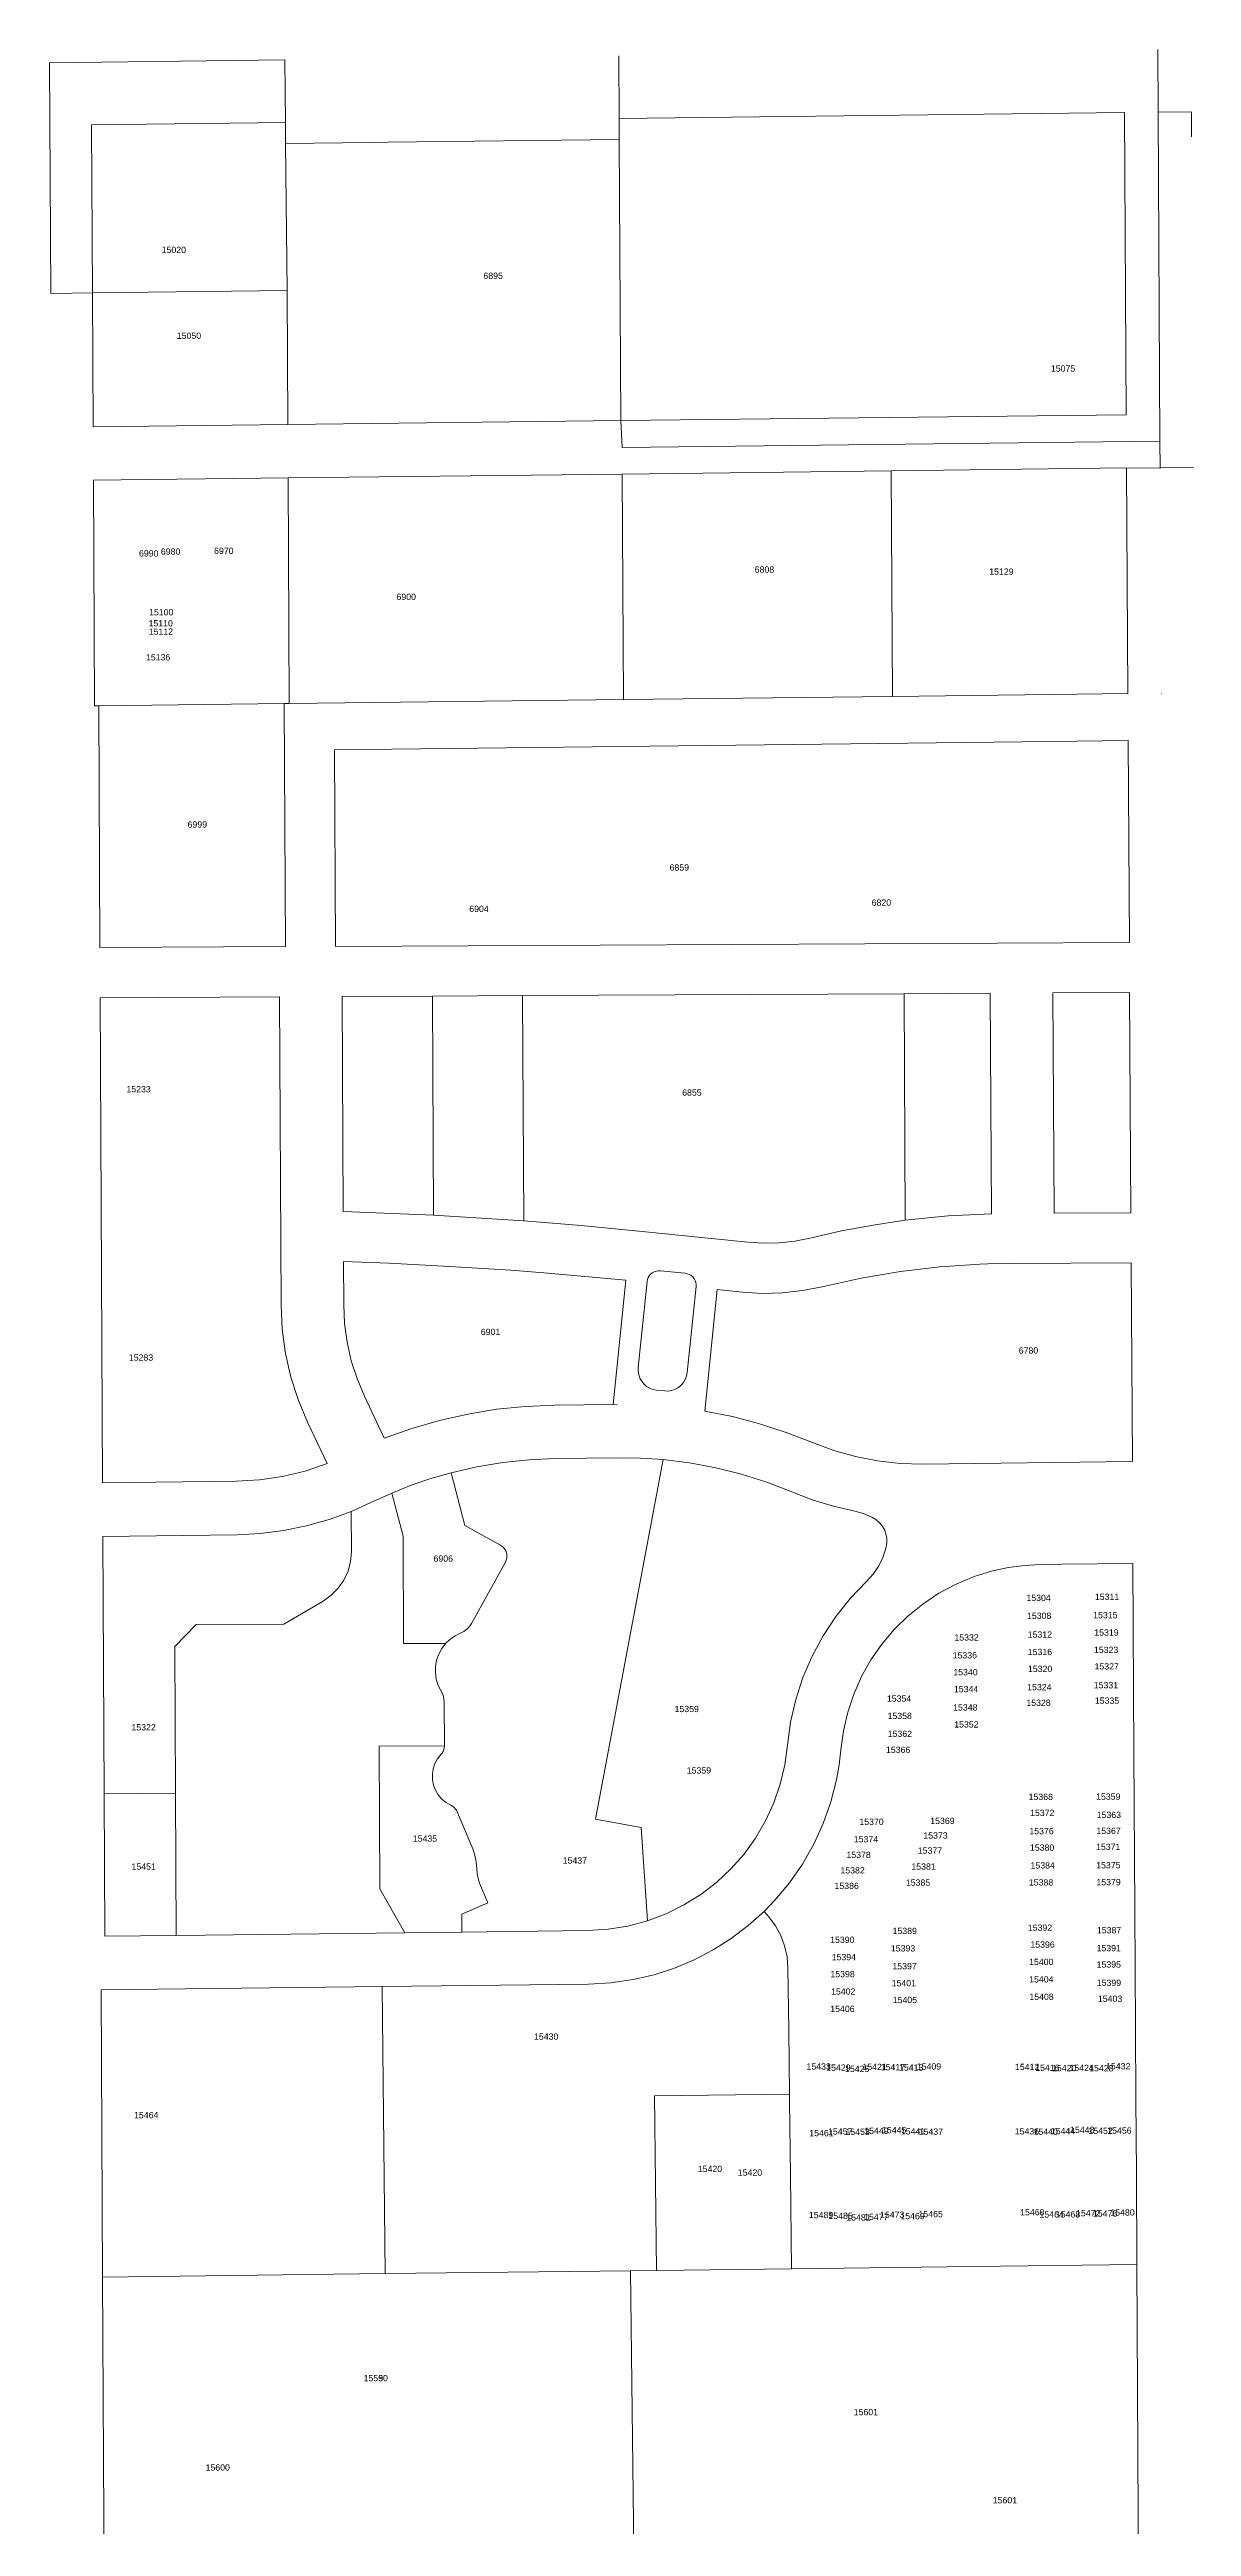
# Model space of a CAD drawing. Header units: feet. Extents: x 865220 to 2843432, y -2240498 to 970288.
# Drawn here: x 2830618 to 2831984, y 957477 to 960440 of the extents above; entities that cross this region are included whole.
import ezdxf
from ezdxf.enums import TextEntityAlignment as Align

# ---------------------------------------------------------------- set-up
doc = ezdxf.new("R2010")
doc.units = ezdxf.units.FT
doc.header["$LTSCALE"] = 0.015
doc.header["$MEASUREMENT"] = 0
doc.layers.add('Dakota County Addresses', color=7, linetype='Continuous')
doc.layers.add('Dakota County Parcels', color=7, linetype='Continuous')
doc.styles.add('Dimensions 100', font='arial.ttf')

# ---------------------------------------------------------------- blocks, each defined once
blk = doc.blocks.new('ACMAP_ANN_TEMPLATE_Dakota County Addresses')
at = {"layer": 'Dakota County Addresses', "style": 'Dimensions 100'}
blk.add_attdef('DakotaCountyAddress', text='', height=50, dxfattribs=at).set_placement((0, 0), align=Align.CENTER)

msp = doc.modelspace()

# ---------------------------------------------------------------- linework, layer by layer
at = {"layer": 'Dakota County Parcels', "lineweight": 5, "ltscale": 100}
for p, q in [((2830618.9, 960148.4), (2830617.5, 960424.4)), ((2831299.2, 960357.5), (2831298.7, 960432.5)), ((2831944.1, 960365.2), (2831943.7, 960440.2)), ((2831299.2, 960357.5), (2831904.1, 960364.7)), ((2831299.3, 960332.5), (2831299.2, 960357.5)), ((2831906.1, 960003.1), (2831904.1, 960364.7)), ((2831984.1, 960365.6), (2831944.1, 960365.2)), ((2831944.1, 960365.2), (2831946.3, 959971.6)), ((2831984.1, 960365.6), (2831984.3, 960335.7)), ((2830667.8, 960350), (2830899.8, 960352.8)), ((2830668.9, 960149), (2830667.8, 960350)), ((2830900, 960327.8), (2830899.8, 960352.8)), ((2831001.9, 960329), (2830900, 960327.8)), ((2830901.8, 960151.8), (2830900, 960327.8)), ((2831021.9, 960329.2), (2831001.9, 960329)), ((2831299.3, 960332.5), (2831021.9, 960329.2)), ((2831301.2, 959996.3), (2831299.3, 960332.5)), ((2830668.9, 960149), (2830901.8, 960151.8)), ((2830669.7, 959989), (2830668.9, 960149)), ((2830902.6, 959991.8), (2830901.8, 960151.8)), ((2831301.2, 959996.3), (2831906.1, 960003.1)), ((2830669.7, 959989), (2830902.6, 959991.8)), ((2830902.6, 959991.8), (2831301.2, 959996.3)), ((2831302.7, 959964.3), (2831301.2, 959996.3)), ((2831302.7, 959964.3), (2831946.3, 959971.6)), ((2831946.3, 959971.6), (2831946.3, 959971.6)), ((2830670, 959925), (2830903, 959927.8)), ((2830671.4, 959655.1), (2830670, 959925)), ((2830903, 959927.8), (2831302.9, 959932.3)), ((2830904.3, 959657.8), (2830903, 959927.8)), ((2831302.9, 959932.3), (2831624.7, 959936.4)), ((2831304.3, 959662.6), (2831302.9, 959932.3)), ((2831906.5, 959939.7), (2831624.7, 959936.4)), ((2831624.7, 959936.4), (2831626.2, 959666.4)), ((2831906.5, 959939.7), (2831946.5, 959939.6)), ((2831906.5, 959939.7), (2831908.1, 959669.8)), ((2831946.5, 959940.2), (2831986.5, 959940.7)), ((2831946.5, 959939.6), (2831946.5, 959939.6)), ((2830671.4, 959655.1), (2830676.4, 959655.1)), ((2830671.4, 959655.1), (2830671.4, 959655.1)), ((2830676.4, 959655.1), (2830898.4, 959657.8)), ((2830677.9, 959366), (2830676.4, 959655.1)), ((2830676.4, 959655.1), (2830676.4, 959655.1)), ((2830899.9, 959367.1), (2830898.4, 959657.8)), ((2830898.4, 959657.8), (2830904.3, 959657.8)), ((2830904.3, 959657.8), (2831304.3, 959662.6)), ((2831304.3, 959662.6), (2831626.2, 959666.4)), ((2831816.1, 959668.7), (2831626.2, 959666.4)), ((2831908.1, 959669.8), (2831816.1, 959668.7)), ((2831948, 959670.2), (2831948.1, 959670.2)), ((2830958.7, 959602.5), (2831816.4, 959612.6)), ((2830959.9, 959367.4), (2830958.7, 959602.5)), ((2831816.4, 959612.6), (2831908.4, 959613.7)), ((2831908.4, 959613.7), (2831909.8, 959372.2)), ((2830899.9, 959367.1), (2830677.9, 959366)), ((2830959.9, 959367.4), (2831909.8, 959372.2)), ((2830892.7, 959307.1), (2830678.2, 959306)), ((2830681.1, 958725.5), (2830678.2, 959306)), ((2830892.7, 959307.1), (2830894.6, 958938.5)), ((2830967.7, 959307.4), (2831075.7, 959308)), ((2830969, 959050.4), (2830967.7, 959307.4)), ((2831075.7, 959308), (2831183.7, 959308.5)), ((2831075.7, 959308), (2831077, 959045.8)), ((2831183.7, 959308.5), (2831640.2, 959310.8)), ((2831183.7, 959308.5), (2831185, 959038.9)), ((2831640.2, 959310.8), (2831743.2, 959311.4)), ((2831640.2, 959310.8), (2831641.6, 959039.7)), ((2831743.2, 959311.4), (2831744.7, 959047.6)), ((2831818.1, 959311.8), (2831910.1, 959312.2)), ((2831819.7, 959048.3), (2831818.1, 959311.8)), ((2831910.1, 959312.2), (2831911.6, 959048.7)), ((2830969, 959050.4), (2831077, 959045.8)), ((2831077, 959045.8), (2831185, 959038.9)), ((2831322.7, 959026.7), (2831453.1, 959013.4)), ((2831819.7, 959048.3), (2831911.6, 959048.7)), ((2830969.3, 958990.3), (2830969.6, 958938.9)), ((2830969.3, 958990.3), (2831023.6, 958988.3)), ((2831169.4, 958979.9), (2831213.7, 958976.5)), ((2831213.7, 958976.5), (2831307.1, 958968)), ((2831307.1, 958968), (2831291.9, 958819.5)), ((2831322.1, 958863.5), (2831332.6, 958966.4)), ((2831348.5, 958979.4), (2831378.3, 958976.3)), ((2831730.9, 958987.1), (2831740.5, 958987.5)), ((2831740.5, 958987.5), (2831767.4, 958988)), ((2831767.4, 958988), (2831912, 958988.7)), ((2831912, 958988.7), (2831913.4, 958751.3)), ((2831380.8, 958857.5), (2831391.3, 958960.4)), ((2831416.5, 958956.8), (2831401.7, 958811.4)), ((2831416.5, 958956.8), (2831447, 958953.7)), ((2830994.4, 958829.4), (2831018.2, 958779)), ((2831222, 958818.6), (2831291.9, 958819.5)), ((2831291.9, 958819.5), (2831297, 958819.6)), ((2831291.9, 958819.5), (2831291.9, 958819.5)), ((2831343.9, 958836.6), (2831353.9, 958835.6)), ((2830926.6, 958797.4), (2830949.6, 958748.8)), ((2830681.1, 958725.5), (2830841, 958727.5)), ((2831098, 958737.7), (2831114.5, 958674.8)), ((2831222.8, 958754.6), (2831297.8, 958755.6)), ((2831351.8, 958753.5), (2831270.9, 958323.5)), ((2831662.4, 958748.1), (2831913.3, 958751.3)), ((2830978.5, 958691.4), (2831001.1, 958701.6)), ((2831027.1, 958713.5), (2831001.1, 958701.6)), ((2831027.1, 958713.5), (2831040.7, 958662)), ((2830978.8, 958643.3), (2830978.5, 958691.4)), ((2831114.5, 958674.8), (2831157.2, 958651.1)), ((2830681.5, 958661.5), (2830841.8, 958663.5)), ((2830683, 958353.8), (2830681.5, 958661.5)), ((2831040.7, 958662), (2831041.3, 958533.3)), ((2831163.1, 958630.7), (2831122.5, 958557.5)), ((2831803.4, 958627.9), (2831829.2, 958628.2)), ((2831829.2, 958628.2), (2831914, 958629.3)), ((2831914, 958629.3), (2831915.3, 958402.7)), ((2830897.8, 958556.6), (2830945.1, 958584.2)), ((2830767.4, 958530), (2830793.2, 958556.1)), ((2830793.2, 958556.1), (2830897.8, 958556.6)), ((2830768.2, 958354.3), (2830767.4, 958530)), ((2831041.3, 958533.3), (2831091.6, 958533.6)), ((2831089.9, 958463.3), (2831090.1, 958411.1)), ((2831011.9, 958410.7), (2831090.1, 958411.1)), ((2831011.9, 958410.7), (2831012.8, 958240.1)), ((2831916.4, 958215.4), (2831915.3, 958402.7)), ((2830768.2, 958354.3), (2830683, 958353.8)), ((2830683.9, 958183.2), (2830683, 958353.8)), ((2830769.1, 958184.2), (2830768.2, 958354.3)), ((2831105.5, 958332.1), (2831124.1, 958287.8)), ((2831270.9, 958323.5), (2831325.6, 958313.2)), ((2831325.6, 958313.2), (2831333.3, 958201.8)), ((2831012.8, 958240.1), (2831042.8, 958187.5)), ((2831142.2, 958223.1), (2831110.9, 958209.9)), ((2831132.2, 958246.7), (2831142.2, 958223.1)), ((2831472.8, 958213.1), (2831485.6, 958226.3)), ((2831110.9, 958209.9), (2831111.1, 958188.3)), ((2831478.5, 958206.5), (2831472.8, 958213.1)), ((2831917.2, 958073.3), (2831916.4, 958215.4)), ((2830683.9, 958183.2), (2830769.1, 958184.2)), ((2830769.1, 958184.2), (2831042.8, 958187.5)), ((2831042.8, 958187.5), (2831111.1, 958188.3)), ((2831111.1, 958188.3), (2831261.6, 958190.1)), ((2831502.1, 958070.9), (2831501.2, 958145.5)), ((2830679.2, 958119.1), (2831015.8, 958123.1)), ((2830679.2, 958119.1), (2830681, 957775.6)), ((2831015.8, 958123.1), (2831262.4, 958126.1)), ((2831019.1, 957779.7), (2831015.8, 958123.1)), ((2831502.1, 958070.9), (2831503, 957994.5)), ((2831917.7, 957988.9), (2831917.2, 958073.3)), ((2831503, 957994.5), (2831341.6, 957992.6)), ((2831344.1, 957783.6), (2831341.6, 957992.6)), ((2831503, 957994.5), (2831503.1, 957986.5)), ((2831503.1, 957986.5), (2831504.2, 957897.2)), ((2831918.2, 957899.6), (2831917.7, 957988.9)), ((2831505.5, 957785.5), (2831504.2, 957897.2)), ((2831918.2, 957899.6), (2831918.9, 957790.5)), ((2831019.1, 957779.7), (2830681, 957775.6)), ((2831312.8, 957783.2), (2831019.1, 957779.7)), ((2831312.8, 957783.2), (2831344.1, 957783.6)), ((2831320.4, 957153.3), (2831312.8, 957783.2)), ((2831344.1, 957783.6), (2831505.5, 957785.5)), ((2831723, 957788.1), (2831505.5, 957785.5)), ((2831918.9, 957790.5), (2831723, 957788.1)), ((2831918.9, 957790.5), (2831922.4, 957149.6)), ((2830683.7, 957240.6), (2830681, 957775.6))]:
    msp.add_line(p, q, dxfattribs=at)
for points in [[(2830617.5, 960424.4), (2830617.5, 960424.4), (2830899, 960427.7)], [(2830899.8, 960352.8), (2830899, 960427.7), (2830899, 960427.7)], [(2830618.9, 960148.4), (2830618.9, 960148.4), (2830668.9, 960149)], [(2831946.3, 959971.6), (2831946.5, 959940.2), (2831946.5, 959939.6)], [(2831185, 959038.9), (2831253.9, 959033.3), (2831322.7, 959026.7)], [(2831527.7, 959018.5), (2831565.4, 959027), (2831603.4, 959034), (2831641.6, 959039.7)], [(2831641.6, 959039.7), (2831693, 959044.9), (2831744.7, 959047.6)], [(2831453.1, 959013.4), (2831471.9, 959012.3), (2831490.7, 959012.8), (2831509.3, 959014.9), (2831527.7, 959018.5)], [(2831023.6, 958988.3), (2831096.5, 958984.6), (2831169.4, 958979.9)], [(2831332.6, 958966.4), (2831333.1, 958968.9), (2831334, 958971.3), (2831335.3, 958973.4), (2831336.9, 958975.3), (2831338.9, 958976.9), (2831341.1, 958978.2), (2831343.5, 958979), (2831346, 958979.4), (2831348.5, 958979.4)], [(2831378.3, 958976.3), (2831380.8, 958975.8), (2831383.2, 958974.9), (2831385.3, 958973.6), (2831387.3, 958972), (2831388.9, 958970), (2831390.1, 958967.8), (2831390.9, 958965.4), (2831391.3, 958962.9), (2831391.3, 958960.4)], [(2831542, 958960.3), (2831588.7, 958970.5), (2831635.8, 958978.3), (2831683.2, 958983.9), (2831730.9, 958987.1)], [(2830894.6, 958938.5), (2830896, 958909.4), (2830899.9, 958880.5), (2830906.4, 958852), (2830915.3, 958824.3), (2830926.6, 958797.4)], [(2830969.6, 958938.9), (2830970.7, 958916.3), (2830973.7, 958893.9), (2830978.7, 958871.8), (2830985.6, 958850.3), (2830994.4, 958829.4)], [(2831447, 958953.7), (2831470.9, 958952.3), (2831494.8, 958952.9), (2831518.5, 958955.6), (2831542, 958960.3)], [(2831322.1, 958863.5), (2831322, 958859.2), (2831322.7, 958855), (2831324.1, 958850.9), (2831326.2, 958847.2), (2831328.9, 958843.9), (2831332.1, 958841.1), (2831335.8, 958838.9), (2831339.7, 958837.4), (2831343.9, 958836.6)], [(2831380.8, 958857.5), (2831379.9, 958853.3), (2831378.4, 958849.3), (2831376.2, 958845.6), (2831373.4, 958842.4), (2831370.1, 958839.7), (2831366.4, 958837.6), (2831362.4, 958836.2), (2831358.2, 958835.5), (2831353.9, 958835.6)], [(2831018.2, 958779), (2831051, 958790.6), (2831084.4, 958800.3), (2831118.3, 958807.9), (2831152.6, 958813.6), (2831187.2, 958817.1), (2831222, 958818.6)], [(2831401.7, 958811.4), (2831434.7, 958804.9), (2831467.3, 958796.4), (2831499.3, 958786), (2831530.7, 958773.9)], [(2831530.7, 958773.9), (2831556, 958764.4), (2831582, 958757), (2831608.5, 958751.8), (2831635.4, 958748.9), (2831662.4, 958748.1)], [(2830841, 958727.5), (2830868.8, 958729.1), (2830896.3, 958733.2), (2830923.3, 958739.8), (2830949.6, 958748.8)], [(2831098, 958737.7), (2831074, 958730.8), (2831050.4, 958722.7), (2831027.1, 958713.5)], [(2831222.8, 958754.6), (2831191.3, 958753.3), (2831159.9, 958750), (2831128.8, 958744.8), (2831098, 958737.7)], [(2831297.8, 958755.6), (2831324.8, 958755.2), (2831351.8, 958753.5)], [(2831351.8, 958753.5), (2831383.4, 958749.6), (2831414.8, 958743.7), (2831445.7, 958736), (2831476.1, 958726.4), (2831505.8, 958714.9)], [(2831505.8, 958714.9), (2831530.4, 958705.5), (2831555.7, 958697.7), (2831581.4, 958691.7)], [(2830841.8, 958663.5), (2830869.9, 958664.9), (2830897.7, 958668.5), (2830925.2, 958674.1), (2830952.2, 958681.7), (2830978.5, 958691.4)], [(2831601.8, 958684.7), (2831591.8, 958688.9), (2831581.4, 958691.7)], [(2831618.8, 958648.8), (2831619.6, 958654.1), (2831619.5, 958659.4), (2831618.4, 958664.7), (2831616.6, 958669.7), (2831613.9, 958674.3), (2831610.5, 958678.4), (2831606.4, 958681.9), (2831601.8, 958684.7)], [(2830945.1, 958584.2), (2830954.7, 958591.1), (2830963.1, 958599.5), (2830969.8, 958609.2), (2830974.8, 958620), (2830977.8, 958631.5), (2830978.8, 958643.3)], [(2831157.2, 958651.1), (2831159.4, 958649.7), (2831161.3, 958647.8), (2831162.8, 958645.7), (2831164, 958643.4), (2831164.7, 958640.9), (2831165, 958638.3), (2831164.8, 958635.7), (2831164.1, 958633.1), (2831163.1, 958630.7)], [(2831595.2, 958607.6), (2831603.3, 958616.5), (2831610, 958626.4), (2831615.2, 958637.3), (2831618.8, 958648.8)], [(2831500.8, 958411.8), (2831504.4, 958439.3), (2831510.6, 958466.4), (2831519.1, 958492.8), (2831530.1, 958518.3), (2831543.3, 958542.8), (2831558.6, 958565.9), (2831576, 958587.6), (2831595.2, 958607.6)], [(2831746.2, 958620.3), (2831724, 958613.5), (2831702.5, 958604.5), (2831681.9, 958593.5), (2831662.5, 958580.7)], [(2831803.4, 958627.9), (2831784.2, 958626.9), (2831765.1, 958624.4), (2831746.2, 958620.3)], [(2831662.5, 958580.7), (2831644.8, 958566.2), (2831628.4, 958550.2), (2831613.6, 958532.7), (2831600.6, 958513.8), (2831589.3, 958493.9), (2831580.1, 958472.9), (2831572.8, 958451.2), (2831567.6, 958428.9), (2831564.5, 958406.2)], [(2831122.5, 958557.5), (2831120, 958553.8), (2831116.9, 958550.6), (2831113.4, 958548), (2831109.4, 958546)], [(2831091.6, 958533.6), (2831086.9, 958527.5), (2831083.3, 958520.8), (2831080.8, 958513.5), (2831079.4, 958506), (2831079.3, 958498.3), (2831080.4, 958490.7), (2831082.7, 958483.4), (2831086.1, 958476.6)], [(2831109.4, 958546), (2831102.9, 958542.8), (2831096.9, 958538.6), (2831091.6, 958533.6)], [(2831086.1, 958476.6), (2831087.7, 958473.5), (2831088.9, 958470.2), (2831089.6, 958466.7), (2831089.9, 958463.3)], [(2831086, 958400.7), (2831081.9, 958395.5), (2831078.8, 958389.8), (2831076.7, 958383.5), (2831075.7, 958377), (2831075.8, 958370.5), (2831077.1, 958364), (2831079.4, 958357.9), (2831082.8, 958352.3), (2831087.1, 958347.3), (2831092.1, 958343.1), (2831097.9, 958339.9)], [(2831090.1, 958411.1), (2831090, 958408.8), (2831089.5, 958406.5), (2831088.6, 958404.4), (2831087.5, 958402.4), (2831086, 958400.7)], [(2831333.3, 958201.8), (2831355.4, 958210.2), (2831376.7, 958220.7), (2831396.8, 958233.2), (2831415.7, 958247.6), (2831433, 958263.8), (2831448.7, 958281.6), (2831462.5, 958300.8), (2831474.4, 958321.3), (2831484.3, 958342.8), (2831492, 958365.3), (2831497.5, 958388.3), (2831500.8, 958411.8)], [(2831564.5, 958406.2), (2831562.4, 958388.3), (2831559.2, 958370.5)], [(2831559.2, 958370.5), (2831552.5, 958344), (2831543.4, 958318.3), (2831532.1, 958293.4), (2831518.6, 958269.7), (2831503, 958247.2), (2831485.6, 958226.3)], [(2831097.9, 958339.9), (2831099.8, 958338.8), (2831101.6, 958337.5), (2831103.1, 958335.9), (2831104.4, 958334.1), (2831105.5, 958332.1)], [(2831124.1, 958287.8), (2831126.7, 958280.1), (2831128.3, 958272.2), (2831128.8, 958264.1)], [(2831128.8, 958264.1), (2831129.2, 958258.1), (2831130.3, 958252.3), (2831132.2, 958246.7)], [(2831261.6, 958190.1), (2831285.9, 958191.6), (2831309.8, 958195.5), (2831333.3, 958201.8)], [(2831316.1, 958131.5), (2831341, 958137.3), (2831365.4, 958145.2), (2831389, 958155.1), (2831411.7, 958166.9), (2831433.3, 958180.6), (2831453.8, 958196), (2831472.8, 958213.1)], [(2831501.2, 958145.5), (2831500.2, 958158.7), (2831497.3, 958171.7), (2831492.6, 958184.1), (2831486.3, 958195.8), (2831478.5, 958206.5)], [(2831262.4, 958126.1), (2831289.4, 958127.6), (2831316.1, 958131.5)]]:
    msp.add_lwpolyline(points, dxfattribs=at)

# ---------------------------------------------------------------- block references
at = {"layer": 'Dakota County Addresses', "lineweight": 5, "ltscale": 100, "xscale": 0.15, "yscale": 0.15, "zscale": 0.15}
for p, values in [((2830766.3, 960196.8), {'DakotaCountyAddress': '15020'}), ((2831148.4, 960165.8), {'DakotaCountyAddress': '6895'}), ((2830784.4, 960094.1), {'DakotaCountyAddress': '15050'}), ((2831830.5, 960054.9), {'DakotaCountyAddress': '15075'}), ((2830736.2, 959833.7), {'DakotaCountyAddress': '6990'}), ((2830762.4, 959835.9), {'DakotaCountyAddress': '6980'}), ((2830826.1, 959836.7), {'DakotaCountyAddress': '6970'}), ((2830826.1, 959836.7), {'DakotaCountyAddress': '6970'}), ((2831473.1, 959814.4), {'DakotaCountyAddress': '6808'}), ((2831756.7, 959811.9), {'DakotaCountyAddress': '15129'}), ((2830751.2, 959763.3), {'DakotaCountyAddress': '15100'}), ((2831044.4, 959781.8), {'DakotaCountyAddress': '6900'}), ((2830750.6, 959750.1), {'DakotaCountyAddress': '15110'}), ((2830750.8, 959740.1), {'DakotaCountyAddress': '15112'}), ((2830747.5, 959709.4), {'DakotaCountyAddress': '15136'}), ((2830794.4, 959509.4), {'DakotaCountyAddress': '6999'}), ((2831371.2, 959458), {'DakotaCountyAddress': '6859'}), ((2831131.5, 959408.5), {'DakotaCountyAddress': '6904'}), ((2831613.1, 959416), {'DakotaCountyAddress': '6820'}), ((2830724.1, 959192.8), {'DakotaCountyAddress': '15233'}), ((2831386.3, 959188.8), {'DakotaCountyAddress': '6855'}), ((2831145.3, 958902.4), {'DakotaCountyAddress': '6901'}), ((2830727, 958871.8), {'DakotaCountyAddress': '15283'}), ((2831789.1, 958880.3), {'DakotaCountyAddress': '6780'}), ((2831088.7, 958631.3), {'DakotaCountyAddress': '6906'}), ((2831801.2, 958584.3), {'DakotaCountyAddress': '15304'}), ((2831883.1, 958585.6), {'DakotaCountyAddress': '15311'}), ((2831801.9, 958562.9), {'DakotaCountyAddress': '15308'}), ((2831881.1, 958563.7), {'DakotaCountyAddress': '15315'}), ((2831882.4, 958542.9), {'DakotaCountyAddress': '15319'}), ((2831712.9, 958515.6), {'DakotaCountyAddress': '15336'}), ((2831715, 958537), {'DakotaCountyAddress': '15332'}), ((2831802.7, 958540.4), {'DakotaCountyAddress': '15312'}), ((2831802.8, 958519.6), {'DakotaCountyAddress': '15316'}), ((2831882, 958522.1), {'DakotaCountyAddress': '15323'}), ((2831713.7, 958495.4), {'DakotaCountyAddress': '15340'}), ((2831803, 958499.4), {'DakotaCountyAddress': '15320'}), ((2831882.7, 958502.4), {'DakotaCountyAddress': '15327'}), ((2831634.2, 958463.9), {'DakotaCountyAddress': '15354'}), ((2831713.5, 958453.3), {'DakotaCountyAddress': '15348'}), ((2831714.4, 958475.2), {'DakotaCountyAddress': '15344'}), ((2831801.1, 958458.9), {'DakotaCountyAddress': '15328'}), ((2831802.1, 958477.5), {'DakotaCountyAddress': '15324'}), ((2831881.8, 958479.9), {'DakotaCountyAddress': '15331'}), ((2831883.1, 958461.4), {'DakotaCountyAddress': '15335'}), ((2830730.1, 958429.5), {'DakotaCountyAddress': '15322'}), ((2830730.1, 958429.5), {'DakotaCountyAddress': '15322'}), ((2830730.1, 958429.5), {'DakotaCountyAddress': '15322'}), ((2830730.1, 958429.5), {'DakotaCountyAddress': '15322'}), ((2830730.1, 958429.5), {'DakotaCountyAddress': '15322'}), ((2830730.1, 958429.5), {'DakotaCountyAddress': '15322'}), ((2830730.1, 958429.5), {'DakotaCountyAddress': '15322'}), ((2830730.1, 958429.5), {'DakotaCountyAddress': '15322'}), ((2830730.1, 958429.5), {'DakotaCountyAddress': '15322'}), ((2831380.1, 958451.4), {'DakotaCountyAddress': '15359'}), ((2831635, 958443.1), {'DakotaCountyAddress': '15358'}), ((2831714.8, 958433), {'DakotaCountyAddress': '15352'}), ((2831633.1, 958402.6), {'DakotaCountyAddress': '15366'}), ((2831635.2, 958421.7), {'DakotaCountyAddress': '15362'}), ((2831394.7, 958377.9), {'DakotaCountyAddress': '15359'}), ((2831394.7, 958377.9), {'DakotaCountyAddress': '15359'}), ((2831394.7, 958377.9), {'DakotaCountyAddress': '15359'}), ((2831803.8, 958346.3), {'DakotaCountyAddress': '15368'}), ((2831884.6, 958346.6), {'DakotaCountyAddress': '15359'}), ((2831601.2, 958316.5), {'DakotaCountyAddress': '15370'}), ((2831686.1, 958317.6), {'DakotaCountyAddress': '15369'}), ((2831804.7, 958305.3), {'DakotaCountyAddress': '15376'}), ((2831805.6, 958327.2), {'DakotaCountyAddress': '15372'}), ((2831884.9, 958305.6), {'DakotaCountyAddress': '15367'}), ((2831885.3, 958324.7), {'DakotaCountyAddress': '15363'}), ((2831066.8, 958296.4), {'DakotaCountyAddress': '15435'}), ((2831585.8, 958277), {'DakotaCountyAddress': '15378'}), ((2831594.6, 958295.6), {'DakotaCountyAddress': '15374'}), ((2831671.2, 958282.1), {'DakotaCountyAddress': '15377'}), ((2831677.8, 958300.1), {'DakotaCountyAddress': '15373'}), ((2831805.4, 958285.6), {'DakotaCountyAddress': '15380'}), ((2831884.5, 958286.5), {'DakotaCountyAddress': '15371'}), ((2830730.2, 958262.9), {'DakotaCountyAddress': '15451'}), ((2831246.2, 958270.2), {'DakotaCountyAddress': '15437'}), ((2831578.6, 958258.4), {'DakotaCountyAddress': '15382'}), ((2831663.5, 958262.9), {'DakotaCountyAddress': '15381'}), ((2831806.1, 958264.3), {'DakotaCountyAddress': '15384'}), ((2831884.7, 958264.5), {'DakotaCountyAddress': '15375'}), ((2831571.5, 958239.8), {'DakotaCountyAddress': '15386'}), ((2831656.9, 958243.8), {'DakotaCountyAddress': '15385'}), ((2831804.1, 958244), {'DakotaCountyAddress': '15388'}), ((2831884.9, 958244.3), {'DakotaCountyAddress': '15379'}), ((2831641, 958185.9), {'DakotaCountyAddress': '15389'}), ((2831802.9, 958189.8), {'DakotaCountyAddress': '15392'}), ((2831885.5, 958186.8), {'DakotaCountyAddress': '15387'}), ((2831566.3, 958175.3), {'DakotaCountyAddress': '15390'}), ((2831639, 958165.1), {'DakotaCountyAddress': '15393'}), ((2831805.9, 958169.6), {'DakotaCountyAddress': '15396'}), ((2831885.1, 958165.4), {'DakotaCountyAddress': '15391'}), ((2831566.6, 958134.3), {'DakotaCountyAddress': '15398'}), ((2831568.1, 958154.6), {'DakotaCountyAddress': '15394'}), ((2831640.8, 958143.7), {'DakotaCountyAddress': '15397'}), ((2831804.4, 958148.8), {'DakotaCountyAddress': '15400'}), ((2831804.5, 958128), {'DakotaCountyAddress': '15404'}), ((2831885.2, 958145.8), {'DakotaCountyAddress': '15395'}), ((2831567.4, 958113.5), {'DakotaCountyAddress': '15402'}), ((2831639.9, 958123.5), {'DakotaCountyAddress': '15401'}), ((2831641.2, 958103.3), {'DakotaCountyAddress': '15405'}), ((2831804.7, 958107.2), {'DakotaCountyAddress': '15408'}), ((2831885.4, 958123.9), {'DakotaCountyAddress': '15399'}), ((2831886.7, 958104.8), {'DakotaCountyAddress': '15403'}), ((2831566.4, 958092.7), {'DakotaCountyAddress': '15406'}), ((2831211.9, 958059.5), {'DakotaCountyAddress': '15430'}), ((2831538, 958023.8), {'DakotaCountyAddress': '15433'}), ((2831561.6, 958022.4), {'DakotaCountyAddress': '15429'}), ((2831584.1, 958020.9), {'DakotaCountyAddress': '15425'}), ((2831604.9, 958023.3), {'DakotaCountyAddress': '15421'}), ((2831626.8, 958022.9), {'DakotaCountyAddress': '15417'}), ((2831648.7, 958022.5), {'DakotaCountyAddress': '15413'}), ((2831670, 958023.8), {'DakotaCountyAddress': '15409'}), ((2831787.5, 958023.2), {'DakotaCountyAddress': '15412'}), ((2831811.7, 958022.3), {'DakotaCountyAddress': '15416'}), ((2831831.9, 958021.9), {'DakotaCountyAddress': '15420'}), ((2831852.7, 958022.1), {'DakotaCountyAddress': '15424'}), ((2831876.3, 958021.7), {'DakotaCountyAddress': '15428'}), ((2831896.5, 958024.1), {'DakotaCountyAddress': '15432'}), ((2830733.2, 957965.6), {'DakotaCountyAddress': '15464'}), ((2831541.3, 957944.1), {'DakotaCountyAddress': '15461'}), ((2831563.8, 957946), {'DakotaCountyAddress': '15457'}), ((2831584.6, 957945.6), {'DakotaCountyAddress': '15453'}), ((2831607.1, 957946.9), {'DakotaCountyAddress': '15449'}), ((2831628.4, 957947.7), {'DakotaCountyAddress': '15445'}), ((2831650.9, 957946.2), {'DakotaCountyAddress': '15441'}), ((2831672.3, 957945.8), {'DakotaCountyAddress': '15437'}), ((2831787.2, 957946.2), {'DakotaCountyAddress': '15436'}), ((2831809.7, 957945.8), {'DakotaCountyAddress': '15440'}), ((2831830.4, 957946.5), {'DakotaCountyAddress': '15444'}), ((2831853.5, 957947.9), {'DakotaCountyAddress': '15448'}), ((2831875.4, 957946.9), {'DakotaCountyAddress': '15452'}), ((2831897.9, 957947.1), {'DakotaCountyAddress': '15456'}), ((2831407.9, 957901.2), {'DakotaCountyAddress': '15420'}), ((2831407.9, 957901.2), {'DakotaCountyAddress': '15420'}), ((2831407.9, 957901.2), {'DakotaCountyAddress': '15420'}), ((2831407.9, 957901.2), {'DakotaCountyAddress': '15420'}), ((2831407.9, 957901.2), {'DakotaCountyAddress': '15420'}), ((2831407.9, 957901.2), {'DakotaCountyAddress': '15420'}), ((2831407.9, 957901.2), {'DakotaCountyAddress': '15420'}), ((2831407.9, 957901.2), {'DakotaCountyAddress': '15420'}), ((2831407.9, 957901.2), {'DakotaCountyAddress': '15420'}), ((2831407.9, 957901.2), {'DakotaCountyAddress': '15420'}), ((2831407.9, 957901.2), {'DakotaCountyAddress': '15420'}), ((2831407.9, 957901.2), {'DakotaCountyAddress': '15420'}), ((2831407.9, 957901.2), {'DakotaCountyAddress': '15420'}), ((2831407.9, 957901.2), {'DakotaCountyAddress': '15420'}), ((2831407.9, 957901.2), {'DakotaCountyAddress': '15420'}), ((2831407.9, 957901.2), {'DakotaCountyAddress': '15420'}), ((2831407.9, 957901.2), {'DakotaCountyAddress': '15420'}), ((2831407.9, 957901.2), {'DakotaCountyAddress': '15420'}), ((2831407.9, 957901.2), {'DakotaCountyAddress': '15420'}), ((2831407.9, 957901.2), {'DakotaCountyAddress': '15420'}), ((2831407.9, 957901.2), {'DakotaCountyAddress': '15420'}), ((2831407.9, 957901.2), {'DakotaCountyAddress': '15420'}), ((2831407.9, 957901.2), {'DakotaCountyAddress': '15420'}), ((2831407.9, 957901.2), {'DakotaCountyAddress': '15420'}), ((2831407.9, 957901.2), {'DakotaCountyAddress': '15420'}), ((2831407.9, 957901.2), {'DakotaCountyAddress': '15420'}), ((2831407.9, 957901.2), {'DakotaCountyAddress': '15420'}), ((2831407.9, 957901.2), {'DakotaCountyAddress': '15420'}), ((2831407.9, 957901.2), {'DakotaCountyAddress': '15420'}), ((2831407.9, 957901.2), {'DakotaCountyAddress': '15420'}), ((2831407.9, 957901.2), {'DakotaCountyAddress': '15420'}), ((2831407.9, 957901.2), {'DakotaCountyAddress': '15420'}), ((2831407.9, 957901.2), {'DakotaCountyAddress': '15420'}), ((2831407.9, 957901.2), {'DakotaCountyAddress': '15420'}), ((2831407.9, 957901.2), {'DakotaCountyAddress': '15420'}), ((2831407.9, 957901.2), {'DakotaCountyAddress': '15420'}), ((2831455.8, 957896.9), {'DakotaCountyAddress': '15420'}), ((2831540.9, 957846.1), {'DakotaCountyAddress': '15489'}), ((2831564.2, 957845), {'DakotaCountyAddress': '15485'}), ((2831585.6, 957843.2), {'DakotaCountyAddress': '15481'}), ((2831606.9, 957843.8), {'DakotaCountyAddress': '15477'}), ((2831626, 957846.5), {'DakotaCountyAddress': '15473'}), ((2831650.3, 957844.8), {'DakotaCountyAddress': '15469'}), ((2831672, 957847.2), {'DakotaCountyAddress': '15465'}), ((2831793.7, 957849.4), {'DakotaCountyAddress': '15460'}), ((2831816.8, 957846.8), {'DakotaCountyAddress': '15464'}), ((2831836.4, 957846.9), {'DakotaCountyAddress': '15468'}), ((2831860.6, 957848.3), {'DakotaCountyAddress': '15472'}), ((2831880.8, 957847.9), {'DakotaCountyAddress': '15476'}), ((2831901.6, 957849.2), {'DakotaCountyAddress': '15480'}), ((2831007.9, 957651), {'DakotaCountyAddress': '15550'}), ((2831007.9, 957651), {'DakotaCountyAddress': '15550'}), ((2831007.9, 957651), {'DakotaCountyAddress': '15550'}), ((2831007.9, 957651), {'DakotaCountyAddress': '15550'}), ((2831007.9, 957651), {'DakotaCountyAddress': '15550'}), ((2831007.9, 957651), {'DakotaCountyAddress': '15550'}), ((2831007.9, 957651), {'DakotaCountyAddress': '15550'}), ((2831007.9, 957651), {'DakotaCountyAddress': '15550'}), ((2831007.9, 957651), {'DakotaCountyAddress': '15550'}), ((2831007.9, 957651), {'DakotaCountyAddress': '15550'}), ((2831007.9, 957651), {'DakotaCountyAddress': '15550'}), ((2831007.9, 957651), {'DakotaCountyAddress': '15550'}), ((2831007.9, 957651), {'DakotaCountyAddress': '15550'}), ((2831007.9, 957651), {'DakotaCountyAddress': '15550'}), ((2831007.9, 957651), {'DakotaCountyAddress': '15550'}), ((2831007.9, 957651), {'DakotaCountyAddress': '15550'}), ((2831007.9, 957651), {'DakotaCountyAddress': '15550'}), ((2831007.9, 957651), {'DakotaCountyAddress': '15550'}), ((2831007.9, 957651), {'DakotaCountyAddress': '15550'}), ((2831007.9, 957651), {'DakotaCountyAddress': '15550'}), ((2831007.9, 957651), {'DakotaCountyAddress': '15550'}), ((2831007.9, 957651), {'DakotaCountyAddress': '15550'}), ((2831007.9, 957651), {'DakotaCountyAddress': '15550'}), ((2831007.9, 957651), {'DakotaCountyAddress': '15550'}), ((2831007.9, 957651), {'DakotaCountyAddress': '15550'}), ((2831007.9, 957651), {'DakotaCountyAddress': '15550'}), ((2831007.9, 957651), {'DakotaCountyAddress': '15550'}), ((2831007.9, 957651), {'DakotaCountyAddress': '15550'}), ((2831007.9, 957651), {'DakotaCountyAddress': '15550'}), ((2831007.9, 957651), {'DakotaCountyAddress': '15550'}), ((2831007.9, 957651), {'DakotaCountyAddress': '15550'}), ((2831007.9, 957651), {'DakotaCountyAddress': '15550'}), ((2831007.9, 957651), {'DakotaCountyAddress': '15550'}), ((2831007.9, 957651), {'DakotaCountyAddress': '15550'}), ((2831007.9, 957651), {'DakotaCountyAddress': '15550'}), ((2831007.9, 957651), {'DakotaCountyAddress': '15550'}), ((2831007.9, 957651), {'DakotaCountyAddress': '15550'}), ((2831007.9, 957651), {'DakotaCountyAddress': '15550'}), ((2831007.9, 957651), {'DakotaCountyAddress': '15550'}), ((2831007.9, 957651), {'DakotaCountyAddress': '15550'}), ((2831007.9, 957651), {'DakotaCountyAddress': '15550'}), ((2831007.9, 957651), {'DakotaCountyAddress': '15550'}), ((2831007.9, 957651), {'DakotaCountyAddress': '15550'}), ((2831007.9, 957651), {'DakotaCountyAddress': '15550'}), ((2831007.9, 957651), {'DakotaCountyAddress': '15550'}), ((2831007.9, 957651), {'DakotaCountyAddress': '15550'}), ((2831007.9, 957651), {'DakotaCountyAddress': '15550'}), ((2831007.9, 957651), {'DakotaCountyAddress': '15550'}), ((2831007.9, 957651), {'DakotaCountyAddress': '15550'}), ((2831007.9, 957651), {'DakotaCountyAddress': '15550'}), ((2831007.9, 957651), {'DakotaCountyAddress': '15550'}), ((2831007.9, 957651), {'DakotaCountyAddress': '15550'}), ((2831007.9, 957651), {'DakotaCountyAddress': '15550'}), ((2831007.9, 957651), {'DakotaCountyAddress': '15550'}), ((2831007.9, 957651), {'DakotaCountyAddress': '15550'}), ((2831007.9, 957651), {'DakotaCountyAddress': '15550'}), ((2831007.9, 957651), {'DakotaCountyAddress': '15550'}), ((2831007.9, 957651), {'DakotaCountyAddress': '15550'}), ((2831007.9, 957651), {'DakotaCountyAddress': '15590'}), ((2831007.9, 957651), {'DakotaCountyAddress': '15550'}), ((2831007.9, 957651), {'DakotaCountyAddress': '15550'}), ((2831007.9, 957651), {'DakotaCountyAddress': '15550'}), ((2831007.9, 957651), {'DakotaCountyAddress': '15550'}), ((2831007.9, 957651), {'DakotaCountyAddress': '15550'}), ((2831007.9, 957651), {'DakotaCountyAddress': '15550'}), ((2831007.9, 957651), {'DakotaCountyAddress': '15550'}), ((2831007.9, 957651), {'DakotaCountyAddress': '15550'}), ((2831007.9, 957651), {'DakotaCountyAddress': '15550'}), ((2831007.9, 957651), {'DakotaCountyAddress': '15550'}), ((2831007.9, 957651), {'DakotaCountyAddress': '15550'}), ((2831007.9, 957651), {'DakotaCountyAddress': '15550'}), ((2831007.9, 957651), {'DakotaCountyAddress': '15550'}), ((2831007.9, 957651), {'DakotaCountyAddress': '15550'}), ((2831007.9, 957651), {'DakotaCountyAddress': '15550'}), ((2831007.9, 957651), {'DakotaCountyAddress': '15550'}), ((2831007.9, 957651), {'DakotaCountyAddress': '15550'}), ((2831007.9, 957651), {'DakotaCountyAddress': '15550'}), ((2831007.9, 957651), {'DakotaCountyAddress': '15550'}), ((2831007.9, 957651), {'DakotaCountyAddress': '15550'}), ((2831007.9, 957651), {'DakotaCountyAddress': '15550'}), ((2831007.9, 957651), {'DakotaCountyAddress': '15550'}), ((2831007.9, 957651), {'DakotaCountyAddress': '15550'}), ((2831594.5, 957610.4), {'DakotaCountyAddress': '15601'}), ((2831594.5, 957610.4), {'DakotaCountyAddress': '15601'}), ((2831594.5, 957610.4), {'DakotaCountyAddress': '15601'}), ((2831594.5, 957610.4), {'DakotaCountyAddress': '15601'}), ((2831594.5, 957610.4), {'DakotaCountyAddress': '15601'}), ((2831594.5, 957610.4), {'DakotaCountyAddress': '15601'}), ((2831594.5, 957610.4), {'DakotaCountyAddress': '15601'}), ((2831594.5, 957610.4), {'DakotaCountyAddress': '15601'}), ((2831594.5, 957610.4), {'DakotaCountyAddress': '15601'}), ((2831594.5, 957610.4), {'DakotaCountyAddress': '15601'}), ((2831594.5, 957610.4), {'DakotaCountyAddress': '15601'}), ((2831594.5, 957610.4), {'DakotaCountyAddress': '15601'}), ((2831594.5, 957610.4), {'DakotaCountyAddress': '15601'}), ((2831594.5, 957610.4), {'DakotaCountyAddress': '15601'}), ((2831594.5, 957610.4), {'DakotaCountyAddress': '15601'}), ((2831594.5, 957610.4), {'DakotaCountyAddress': '15601'}), ((2831594.5, 957610.4), {'DakotaCountyAddress': '15601'}), ((2831594.5, 957610.4), {'DakotaCountyAddress': '15601'}), ((2831594.5, 957610.4), {'DakotaCountyAddress': '15601'}), ((2831594.5, 957610.4), {'DakotaCountyAddress': '15601'}), ((2831594.5, 957610.4), {'DakotaCountyAddress': '15601'}), ((2831594.5, 957610.4), {'DakotaCountyAddress': '15601'}), ((2831594.5, 957610.4), {'DakotaCountyAddress': '15601'}), ((2831594.5, 957610.4), {'DakotaCountyAddress': '15601'}), ((2831594.5, 957610.4), {'DakotaCountyAddress': '15601'}), ((2831594.5, 957610.4), {'DakotaCountyAddress': '15601'}), ((2831594.5, 957610.4), {'DakotaCountyAddress': '15601'}), ((2831594.5, 957610.4), {'DakotaCountyAddress': '15601'}), ((2831594.5, 957610.4), {'DakotaCountyAddress': '15601'}), ((2831594.5, 957610.4), {'DakotaCountyAddress': '15601'}), ((2831594.5, 957610.4), {'DakotaCountyAddress': '15601'}), ((2831594.5, 957610.4), {'DakotaCountyAddress': '15601'}), ((2831594.5, 957610.4), {'DakotaCountyAddress': '15601'}), ((2831594.5, 957610.4), {'DakotaCountyAddress': '15601'}), ((2831594.5, 957610.4), {'DakotaCountyAddress': '15601'}), ((2831594.5, 957610.4), {'DakotaCountyAddress': '15601'}), ((2831594.5, 957610.4), {'DakotaCountyAddress': '15601'}), ((2831594.5, 957610.4), {'DakotaCountyAddress': '15601'}), ((2831594.5, 957610.4), {'DakotaCountyAddress': '15601'}), ((2831594.5, 957610.4), {'DakotaCountyAddress': '15601'}), ((2831594.5, 957610.4), {'DakotaCountyAddress': '15601'}), ((2831594.5, 957610.4), {'DakotaCountyAddress': '15601'}), ((2831594.5, 957610.4), {'DakotaCountyAddress': '15601'}), ((2831594.5, 957610.4), {'DakotaCountyAddress': '15601'}), ((2831594.5, 957610.4), {'DakotaCountyAddress': '15601'}), ((2831594.5, 957610.4), {'DakotaCountyAddress': '15601'}), ((2831594.5, 957610.4), {'DakotaCountyAddress': '15601'}), ((2831594.5, 957610.4), {'DakotaCountyAddress': '15601'}), ((2831594.5, 957610.4), {'DakotaCountyAddress': '15601'}), ((2831594.5, 957610.4), {'DakotaCountyAddress': '15601'}), ((2831594.5, 957610.4), {'DakotaCountyAddress': '15601'}), ((2831594.5, 957610.4), {'DakotaCountyAddress': '15601'}), ((2831594.5, 957610.4), {'DakotaCountyAddress': '15601'}), ((2831594.5, 957610.4), {'DakotaCountyAddress': '15601'}), ((2831594.5, 957610.4), {'DakotaCountyAddress': '15601'}), ((2831594.5, 957610.4), {'DakotaCountyAddress': '15601'}), ((2831594.5, 957610.4), {'DakotaCountyAddress': '15601'}), ((2831594.5, 957610.4), {'DakotaCountyAddress': '15601'}), ((2831594.5, 957610.4), {'DakotaCountyAddress': '15601'}), ((2831594.5, 957610.4), {'DakotaCountyAddress': '15601'}), ((2830818.8, 957544.1), {'DakotaCountyAddress': '15600'}), ((2831760.9, 957504.9), {'DakotaCountyAddress': '15601'}), ((2831760.9, 957504.9), {'DakotaCountyAddress': '15601'}), ((2831760.9, 957504.9), {'DakotaCountyAddress': '15601'}), ((2831760.9, 957504.9), {'DakotaCountyAddress': '15601'}), ((2831760.9, 957504.9), {'DakotaCountyAddress': '15601'}), ((2831760.9, 957504.9), {'DakotaCountyAddress': '15601'}), ((2831760.9, 957504.9), {'DakotaCountyAddress': '15601'}), ((2831760.9, 957504.9), {'DakotaCountyAddress': '15601'}), ((2831760.9, 957504.9), {'DakotaCountyAddress': '15601'}), ((2831760.9, 957504.9), {'DakotaCountyAddress': '15601'}), ((2831760.9, 957504.9), {'DakotaCountyAddress': '15601'}), ((2831760.9, 957504.9), {'DakotaCountyAddress': '15601'}), ((2831760.9, 957504.9), {'DakotaCountyAddress': '15601'}), ((2831760.9, 957504.9), {'DakotaCountyAddress': '15601'}), ((2831760.9, 957504.9), {'DakotaCountyAddress': '15601'}), ((2831760.9, 957504.9), {'DakotaCountyAddress': '15601'}), ((2831760.9, 957504.9), {'DakotaCountyAddress': '15601'}), ((2831760.9, 957504.9), {'DakotaCountyAddress': '15601'}), ((2831760.9, 957504.9), {'DakotaCountyAddress': '15601'}), ((2831760.9, 957504.9), {'DakotaCountyAddress': '15601'}), ((2831760.9, 957504.9), {'DakotaCountyAddress': '15601'}), ((2831760.9, 957504.9), {'DakotaCountyAddress': '15601'}), ((2831760.9, 957504.9), {'DakotaCountyAddress': '15601'}), ((2831760.9, 957504.9), {'DakotaCountyAddress': '15601'}), ((2831760.9, 957504.9), {'DakotaCountyAddress': '15601'}), ((2831760.9, 957504.9), {'DakotaCountyAddress': '15601'}), ((2831760.9, 957504.9), {'DakotaCountyAddress': '15601'})]:
    msp.add_blockref('ACMAP_ANN_TEMPLATE_Dakota County Addresses', p, dxfattribs=at).add_auto_attribs(values)

doc.saveas('drawing.dxf')
